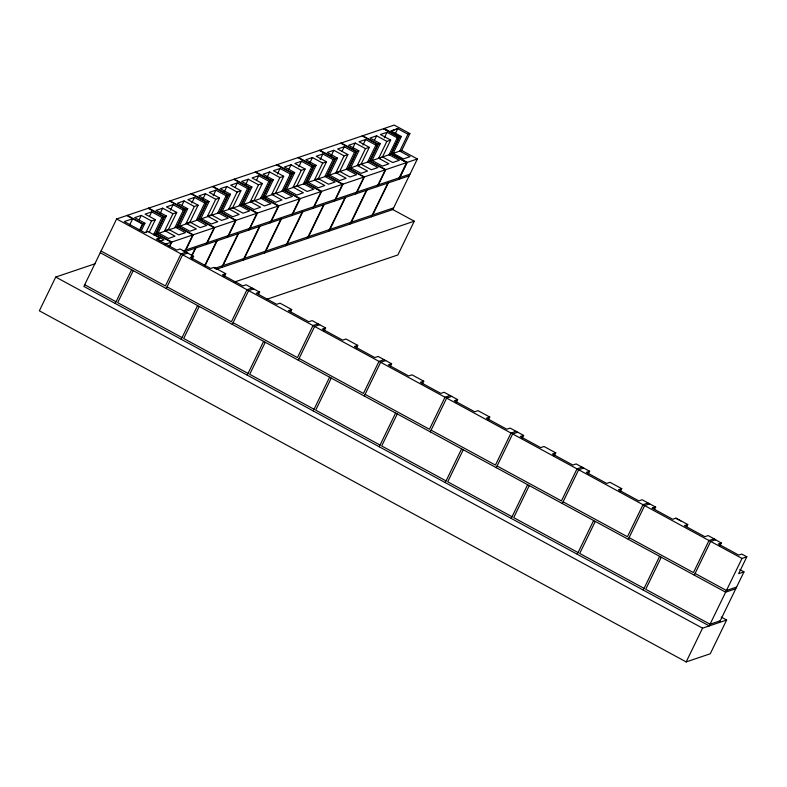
<?xml version="1.0" encoding="UTF-8"?>
<svg xmlns="http://www.w3.org/2000/svg" width="787" height="787" viewBox="0 0 787 787"><rect width="100%" height="100%" fill="white"/><g stroke="black" fill="none" stroke-linecap="round" stroke-linejoin="round"><path stroke-width="1.18" d="M95.188 263.714L55.739 277.054L39.35 310.806L686.175 661.916L710.248 653.781L726.637 620.028L721.236 617.087M153.859 234.969L401.695 150.455L409.889 133.593L394.208 125.084L116.633 218.973L83.875 286.438L709.254 625.901L742.013 558.445L746.824 556.812L741.757 554.068L738.727 555.091L718.275 543.994L721.315 542.961L715.472 539.793M129.609 225.062L132.688 218.737L124.277 221.58L144.68 232.647L148.005 231.526L159.731 237.89L158.708 239.996M139.142 219.829L141.296 215.412L151.547 220.98L155.344 219.691L145.093 214.123L151.704 211.89L161.955 217.458L166.323 215.972L156.072 210.414L162.683 208.171L172.933 213.739L176.741 212.451L166.49 206.892L173.101 204.65L183.351 210.218L187.719 208.742L177.469 203.174L184.079 200.941L194.33 206.509L198.127 205.22L187.877 199.652L194.487 197.419L204.748 202.987L209.116 201.502L198.855 195.943L205.476 193.7L215.727 199.268L219.524 197.98L209.273 192.422L215.884 190.179L226.135 195.747L230.502 194.271L220.252 188.703L226.863 186.47L237.113 192.028L240.92 190.749L230.66 185.181L237.28 182.948L247.531 188.506L251.899 187.031L241.648 181.463L248.259 179.229L258.51 184.797L262.307 183.509L252.056 177.941L258.667 175.708L268.918 181.276L273.296 179.79L263.035 174.232L269.656 171.989L279.906 177.557L283.704 176.268L273.453 170.71L280.064 168.467L290.314 174.035L294.682 172.56L284.432 166.992L291.042 164.758L301.293 170.326L305.1 169.038L294.84 163.47L301.46 161.237L311.711 166.805L316.079 165.319L305.828 159.761L312.439 157.518L322.69 163.086L326.487 161.797L316.236 156.239L322.847 153.996L333.098 159.564L337.475 158.089L327.215 152.521L333.836 150.287L344.086 155.846L347.884 154.567L337.633 148.999L344.244 146.766L354.494 152.324L358.862 150.848L348.611 145.28L355.222 143.047L365.473 148.615L369.28 147.326L359.02 141.758L365.64 139.525L375.891 145.093L380.259 143.608L370.008 138.05L376.619 135.807L386.87 141.375L390.667 140.086L380.416 134.528L387.027 132.285L397.278 137.853L401.37 136.476L391.109 130.908L397.73 128.675L407.981 134.233L409.889 133.593M139.397 230.375L142.477 224.049L144.936 223.213L134.675 217.645L141.296 215.412M139.938 230.188L143.008 223.862L127.327 215.353M141.345 230.591L144.936 223.213M149.56 216.307L151.704 211.89M145.91 232.568L151.547 220.98M149.205 232.342L155.344 219.691M115.227 303.457L131.606 269.725M160.007 213.7L162.683 208.171M133.259 270.62L117.696 302.661L182.053 337.593M159.613 241.373L164.021 239.887L153.77 234.319L161.955 217.458M153.77 234.319L158.138 232.844L166.323 215.972M170.415 210.178L173.101 204.65M158.138 232.844L168.507 238.471L174.999 236.169L164.749 230.611L172.933 213.739M164.749 230.611L168.546 229.322L176.741 212.451M181.935 205.358L184.079 200.941M168.546 229.322L178.797 234.89L185.417 232.647L175.157 227.089L183.351 210.218M169.244 246.518L171.35 242.18L155.678 233.67L163.863 216.809L148.192 208.299M175.157 227.089L179.525 225.603L187.719 208.742M169.776 246.341L171.891 242.002L156.21 233.493L164.404 216.632L148.723 208.122M191.812 202.938L194.487 197.419M179.525 225.603L189.903 231.24L196.396 228.938L186.145 223.37L194.33 206.509M186.145 223.37L189.942 222.082L198.127 205.22M202.79 199.229L205.476 193.7M189.942 222.082L200.193 227.65L206.804 225.416L196.553 219.848L204.748 202.987M166.254 288.534L182.633 254.801L187.719 253.08M196.553 219.848L200.921 218.373L209.116 201.502M213.198 195.707L215.884 190.179M200.921 218.373L211.3 224L217.783 221.698L207.532 216.13L215.727 199.268M191.497 255.932L195.255 248.19M207.532 216.13L211.339 214.851L219.524 197.98M192.028 255.745L195.786 248.013M224.187 191.989L226.863 186.47M192.067 259.444L193.602 256.277L180.125 248.958L176.8 250.089L156.406 239.012L159.731 237.89M211.339 214.851L221.59 220.409L228.2 218.176L217.95 212.608L226.135 195.747M205.948 244.58L214.143 227.709L198.462 219.199L206.656 202.338L190.975 193.828M217.95 212.608L222.318 211.132L230.502 194.271M235.126 187.365L237.28 182.948M222.318 211.132L232.686 216.759L239.179 214.458L228.928 208.899L237.113 192.028M204.492 265.986L216.641 240.96M228.928 208.899L232.726 207.611L240.92 190.749M204.836 266.193L217.182 240.773M245.574 184.758L248.259 179.229M232.726 207.611L242.976 213.179L249.597 210.936L239.337 205.377L247.531 188.506M227.345 237.34L235.529 220.478L219.858 211.969L228.043 195.097L212.372 186.588M239.337 205.377L243.704 203.892L251.899 187.031M256.523 180.125L258.667 175.708M181.226 339.286L197.606 305.553M199.259 306.448L183.696 338.489L248.053 373.422M243.704 203.892L254.083 209.529L260.576 207.227L250.325 201.659L258.51 184.797M250.325 201.659L254.122 200.37L262.307 183.509M221.659 267.452L238.038 233.719M238.569 233.542L223.016 265.583L243.872 258.53M266.97 177.518L269.656 171.989M254.122 200.37L264.373 205.938L270.984 203.705L260.733 198.137L268.918 181.276M224.197 276.876L225.731 273.719L214.005 267.354L210.68 268.475L190.287 257.408L193.602 256.277M248.731 230.099L256.926 213.238L241.245 204.728L249.44 187.867L233.759 179.357M260.733 198.137L265.101 196.661L273.296 179.79M277.378 173.996L280.064 168.467M265.101 196.661L275.48 202.289L281.962 199.987L271.712 194.428L279.906 177.557M271.712 194.428L275.519 193.14L283.704 176.268M243.055 260.212L259.435 226.489M259.966 226.302L244.403 258.352L265.268 251.289M288.898 169.175L291.042 164.758M275.519 193.14L285.77 198.708L292.38 196.465L282.13 190.907L290.314 174.035M270.128 222.869L278.313 205.997L262.642 197.488L270.826 180.626L255.155 172.117M282.13 190.907L286.498 189.421L294.682 172.56M298.775 166.755L301.46 161.237M286.498 189.421L296.866 195.058L303.359 192.756L293.108 187.188L301.293 170.326M293.108 187.188L296.906 185.899L305.1 169.038M264.442 252.981L280.821 219.248M281.362 219.071L265.799 251.112L286.655 244.059M309.753 163.047L312.439 157.518M232.263 324.362L248.643 290.629L253.719 288.908M296.906 185.899L307.156 191.467L313.777 189.234L303.516 183.666L311.711 166.805M291.524 215.628L299.709 198.767L284.038 190.257L292.223 173.386L276.552 164.886M303.516 183.666L307.884 182.19L316.079 165.319M320.171 159.525L322.847 153.996M258.589 294.22L259.612 292.105L246.134 284.786L242.809 285.917L222.406 274.84L225.731 273.719M307.884 182.19L318.263 187.818L324.756 185.516L314.505 179.948L322.69 163.086M314.505 179.948L318.302 178.669L326.487 161.797M285.838 245.741L302.218 212.008M302.749 211.831L287.196 243.872L308.051 236.818M331.15 155.806L333.836 150.287M318.302 178.669L328.553 184.227L335.164 181.994L324.913 176.426L333.098 159.564M312.911 208.398L321.106 191.526L305.425 183.017L313.62 166.155L297.939 157.646M324.913 176.426L329.281 174.95L337.475 158.089M342.099 151.183L344.244 146.766M329.281 174.95L339.659 180.577L346.142 178.275L335.892 172.717L344.086 155.846M335.892 172.717L339.699 171.428L347.884 154.567M307.235 238.51L323.614 204.777M324.146 204.59L308.583 236.641L329.448 229.588M352.537 148.576L355.222 143.047M339.699 171.428L349.949 176.996L356.56 174.753L346.31 169.195L354.494 152.324M247.236 375.114L263.615 341.381M265.258 342.276L249.705 374.317L314.052 409.25M334.308 201.157L342.493 184.296L326.821 175.786L335.006 158.915L319.335 150.406M346.31 169.195L350.677 167.71L358.862 150.848M362.955 145.054L365.64 139.525M350.677 167.71L361.046 173.347L367.539 171.045L357.288 165.477L365.473 148.615M357.288 165.477L361.085 164.188L369.28 147.326M328.622 231.27L345.001 197.537M345.542 197.36L329.979 229.401L350.835 222.347M290.708 311.652L291.731 309.547L280.005 303.182L276.69 304.303L256.287 293.226L259.612 292.105M374.474 140.234L376.619 135.807M361.085 164.188L371.336 169.756L377.947 167.523L367.696 161.955L375.891 145.093M355.704 193.917L363.889 177.055L348.218 168.546L356.403 151.684L340.732 143.175M367.696 161.955L372.064 160.479L380.259 143.608M384.351 137.814L387.027 132.285M372.064 160.479L382.443 166.106L388.935 163.804L378.685 158.246L386.87 141.375M350.018 224.029L366.398 190.306M378.685 158.246L382.482 156.957L390.667 140.086M366.929 190.12L351.376 222.17L372.231 215.107M395.576 133.092L397.73 128.675M382.482 156.957L392.733 162.525L399.343 160.282L389.093 154.724L397.278 137.853M398.753 179.357L406.948 162.496L391.267 153.986L399.462 137.115L383.781 128.606L399.462 137.115M377.091 186.686L385.286 169.815L369.605 161.305L377.799 144.444L362.118 135.935M391.277 153.977L393.175 153.337L401.37 136.476M298.263 360.19L314.643 326.457L319.729 324.736M393.175 153.337L403.426 158.905L410.037 156.662L399.786 151.104L407.981 134.233M371.415 216.799L387.794 183.066M388.325 182.889L372.763 214.93L393.628 207.876M324.077 331.101L325.611 327.933L312.134 320.614L308.809 321.745L288.406 310.668L291.731 309.547M398.488 179.446L406.672 162.584L390.175 153.622M399.019 179.269L407.213 162.397L391.739 154.006M399.786 151.104L401.695 150.455L417.376 158.964L392.802 209.558L216.031 269.361M313.236 410.942L329.615 377.209M331.268 378.104L315.705 410.145L380.062 445.078M391.66 208.939L414.257 221.206L397.868 254.958L266.606 299.355M356.196 348.533L357.741 345.375L346.014 339.01L342.689 340.132L322.286 329.055L325.611 327.933M364.263 396.018L380.642 362.286L385.728 360.564M390.588 365.866L391.611 363.761L378.134 356.442L374.809 357.573L354.416 346.496L357.741 345.375M379.236 446.76L395.615 413.037M397.268 413.932L381.705 445.973L446.062 480.906M422.206 384.361L423.74 381.203L412.014 374.838L408.689 375.96L388.296 364.883L391.611 363.761M430.273 431.847L446.652 398.114L451.728 396.392M456.086 402.747L457.621 399.589L444.134 392.27L440.818 393.402L420.415 382.325L423.74 381.203M445.245 482.588L461.625 448.865M463.268 449.761L447.714 481.801L512.062 516.734M488.206 420.189L489.74 417.031L478.014 410.666L474.699 411.788L454.296 400.711L457.621 399.589M496.272 467.675L512.652 433.942L517.728 432.22M522.086 438.575L523.621 435.418L510.143 428.098L506.818 429.22L486.415 418.153L489.74 417.031M511.245 518.417L527.624 484.694M529.277 485.589L513.714 517.63L578.071 552.563M554.205 456.017L555.74 452.859L544.024 446.495L540.699 447.616L520.296 436.539L523.621 435.418M562.272 503.503L578.652 469.77L583.738 468.049M588.086 474.404L589.62 471.246L576.143 463.927L572.818 465.048L552.425 453.981L555.74 452.859M577.245 554.245L593.624 520.512M595.277 521.417L579.714 553.458L644.071 588.391M620.215 491.845L621.75 488.678L610.023 482.323L606.698 483.444L586.305 472.367L589.62 471.246M628.282 539.321L644.661 505.598L649.737 503.877M654.607 509.179L655.63 507.074L642.143 499.755L638.828 500.876L618.425 489.809L621.75 488.678M643.254 590.073L659.634 556.34M661.277 557.235L645.724 589.286L710.071 624.219L720.233 620.776M686.726 526.621L687.749 524.506L676.023 518.151L672.708 519.272L652.275 508.166L655.581 507.044M694.282 575.149L710.661 541.426L715.737 539.705L708.152 535.583L704.827 536.704L684.424 525.637L687.749 524.506M719.78 546.129L721.315 542.961M686.175 661.916L702.565 628.164L726.637 620.028M746.824 556.812L738.639 573.674L743.981 571.874L739.8 569.601M719.416 622.468L743.981 571.874M391.169 130.937L397.799 128.694M398.37 136.761L398.901 136.584L384.046 128.517M389.093 154.724L391.001 154.075L399.186 137.204L383.515 128.704M164.394 244.541L417.376 158.964M183.056 250.915L185.378 250.128M206.765 242.888L185.909 249.941L193.277 234.762L177.606 226.263L185.791 209.391L170.12 200.882M228.161 235.657L207.306 242.711L214.674 227.532L198.993 219.022L207.188 202.151L191.507 193.651M249.558 228.417L228.692 235.47L236.07 220.291L220.39 211.782L228.584 194.92L212.903 186.411M270.944 221.177L250.089 228.24L257.457 213.061L241.786 204.551L249.971 187.68L234.3 179.17M292.341 213.946L271.485 220.999L278.854 205.82L263.173 197.311L271.367 180.449L255.686 171.94M313.738 206.706L292.872 213.759L300.25 198.58L284.569 190.08L292.764 173.209L277.083 164.699M335.124 199.475L314.269 206.528L321.637 191.349L305.966 182.84L314.151 165.968L298.48 157.469M356.521 192.235L335.665 199.288L343.034 184.109L327.353 175.599L335.547 158.738L319.866 150.228M377.917 184.994L357.052 192.058L364.42 176.878L348.749 168.369L356.934 151.498L341.263 142.988M399.304 177.764L378.449 184.817L385.817 169.638L370.146 161.128L378.331 144.267L362.659 135.757M399.57 177.675L410.007 174.143M409.181 175.826L184.552 251.81L192.746 234.949L177.065 226.44L185.26 209.568L169.579 201.069M186.066 252.184L180.99 253.906L165.427 285.947L101.07 251.023M214.369 268.515L222.475 265.77M234.211 282.11L414.257 221.206M252.066 288.012L246.99 289.734L231.427 321.775L167.08 286.842M318.076 323.841L312.99 325.562L297.437 357.603L233.08 322.67M384.076 359.669L379 361.39L363.437 393.431L299.08 358.498M450.075 395.497L444.999 397.219L429.436 429.259L365.089 394.326M516.085 431.325L510.999 433.047L495.446 465.087L431.089 430.155M582.085 467.153L577.009 468.875L561.446 500.916L497.089 465.983M648.085 502.982L643.009 504.703L627.446 536.744L563.098 501.811M652.305 508.195L655.63 507.074M714.094 538.81L709.008 540.531L693.445 572.572L629.098 537.639M736.612 587.053L726.45 590.486L695.098 573.467M735.796 588.735L725.634 592.168L100.254 252.706M126.796 215.54L142.477 224.049M675.758 518.239L680.824 520.984M116.633 218.973L742.013 558.445M84.691 284.746L116.043 301.765M55.739 277.054L702.565 628.164"/></g></svg>
